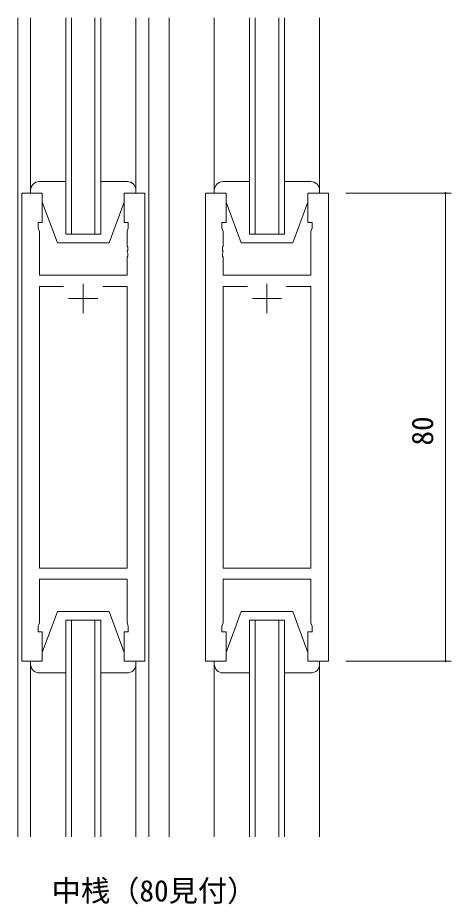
# Model space of a CAD drawing. Units: millimetres, scale not verified. Extents: x -594 to 539, y -420 to 386.
# Drawn here: x -237.3 to -163.2, y -124.5 to 27 of the extents above; entities that cross this region are included whole.
import ezdxf
from ezdxf.enums import TextEntityAlignment as Align

# ---------------------------------------------------------------- set-up
doc = ezdxf.new("R2010")
doc.units = ezdxf.units.MM
doc.header["$LTSCALE"] = 2
doc.layers.add('0-2_USER1', color=7, linetype='Continuous')
for name, color, linetype, lineweight in [('0-3_YKK_11', 7, 'Continuous', 9), ('0-4_YKK_12', 2, 'Continuous', 9), ('0-5_YKK_13', 4, 'Continuous', 9), ('0-6_YKK_D', 6, 'Continuous', 9)]:
    doc.layers.add(name, color=color, linetype=linetype, lineweight=lineweight)
doc.styles.add('ＭＳ ゴシック', font='')
doc.styles.get('ＭＳ ゴシック').set_extended_font_data('MS Gothic')

msp = doc.modelspace()

# ---------------------------------------------------------------- linework, layer by layer
at = {"layer": '0-3_YKK_11'}
for p, q in [((-236.553, -82.965), (-236.553, -2.965)), ((-215.553, -2.965), (-215.553, -82.965)), ((-201.653, -2.965), (-205.153, -2.965)), ((-205.153, -2.965), (-205.153, -82.965)), ((-184.153, -82.965), (-184.153, -2.965)), ((-233.553, -16.965), (-218.553, -16.965)), ((-187.153, -16.965), (-202.153, -16.965)), ((-233.553, -18.895), (-229.404, -18.895)), ((-233.553, -67.035), (-233.553, -18.895)), ((-226.053, -18.465), (-226.053, -23.465)), ((-222.703, -18.895), (-218.553, -18.895)), ((-222.703, -18.895), (-218.553, -18.895)), ((-218.553, -18.895), (-218.553, -67.035)), ((-198.004, -18.895), (-202.153, -18.895)), ((-198.004, -18.895), (-202.153, -18.895)), ((-202.153, -18.895), (-202.153, -67.035)), ((-194.653, -18.465), (-194.653, -23.465)), ((-187.153, -18.895), (-191.303, -18.895)), ((-187.153, -67.035), (-187.153, -18.895)), ((-223.553, -20.965), (-228.553, -20.965)), ((-197.153, -20.965), (-192.153, -20.965)), ((-218.553, -67.035), (-233.553, -67.035)), ((-202.153, -67.035), (-187.153, -67.035)), ((-218.553, -68.965), (-233.553, -68.965)), ((-202.153, -68.965), (-187.153, -68.965)), ((-233.053, -77.965), (-233.053, -82.965)), ((-219.053, -82.965), (-219.053, -77.965)), ((-201.653, -82.965), (-201.653, -77.965)), ((-187.653, -77.965), (-187.653, -82.965)), ((-233.053, -82.965), (-236.553, -82.965)), ((-215.553, -82.965), (-219.053, -82.965)), ((-205.153, -82.965), (-201.653, -82.965)), ((-187.653, -82.965), (-184.153, -82.965))]:
    msp.add_line(p, q, dxfattribs=at)
for points in [[(-236.553, -2.965), (-233.053, -2.965), (-233.053, -7.965), (-233.753, -7.965), (-233.753, -8.965), (-233.553, -9.514), (-233.553, -16.965)], [(-218.553, -16.965), (-218.553, -13.923), (-218.433, -13.74), (-218.433, -13.19), (-218.553, -13.007), (-218.553, -12.923), (-218.433, -12.74), (-218.433, -12.19), (-218.553, -12.007), (-218.553, -9.514), (-218.353, -8.965), (-218.353, -7.965), (-219.053, -7.965), (-219.053, -2.965), (-215.553, -2.965)], [(-202.153, -16.965), (-202.153, -13.923), (-202.273, -13.74), (-202.273, -13.19), (-202.153, -13.007), (-202.153, -12.923), (-202.273, -12.74), (-202.273, -12.19), (-202.153, -12.007), (-202.153, -9.514), (-202.353, -8.965), (-202.353, -7.965), (-201.653, -7.965), (-201.653, -2.965)], [(-184.153, -2.965), (-187.653, -2.965), (-187.653, -7.965), (-186.953, -7.965), (-186.953, -8.965), (-187.153, -9.514), (-187.153, -16.965)], [(-233.553, -68.965), (-233.553, -76.415), (-233.753, -76.965), (-233.753, -77.965), (-233.053, -77.965)], [(-219.053, -77.965), (-218.353, -77.965), (-218.353, -76.965), (-218.553, -76.415), (-218.553, -68.965)], [(-201.653, -77.965), (-202.353, -77.965), (-202.353, -76.965), (-202.153, -76.415), (-202.153, -68.965)], [(-187.153, -68.965), (-187.153, -76.415), (-186.953, -76.965), (-186.953, -77.965), (-187.653, -77.965)]]:
    msp.add_lwpolyline(points, dxfattribs=at)
at = {"layer": '0-4_YKK_12'}
for p, q in [((-237.253, 27.035), (-237.253, -112.965)), ((-235.053, -2.965), (-235.053, 27.035)), ((-229.053, -9.965), (-229.053, 27.035)), ((-228.053, 27.035), (-228.053, -9.965)), ((-224.053, -9.965), (-224.053, 27.035)), ((-223.053, 27.035), (-223.053, -9.965)), ((-217.053, -2.965), (-217.053, 27.035)), ((-214.853, 27.035), (-214.853, -112.965)), ((-211.353, 27.035), (-211.353, -112.965)), ((-203.653, -2.965), (-203.653, 27.035)), ((-197.653, -9.965), (-197.653, 27.035)), ((-196.653, 27.035), (-196.653, -9.965)), ((-192.653, -9.965), (-192.653, 27.035)), ((-191.653, 27.035), (-191.653, -9.965)), ((-185.653, -2.965), (-185.653, 27.035)), ((-223.053, -9.965), (-229.053, -9.965)), ((-191.653, -9.965), (-197.653, -9.965)), ((-223.053, -75.965), (-229.053, -75.965)), ((-229.053, -75.965), (-229.053, -112.965)), ((-228.053, -112.965), (-228.053, -75.965)), ((-224.053, -75.965), (-224.053, -112.965)), ((-223.053, -112.965), (-223.053, -75.965)), ((-191.653, -75.965), (-197.653, -75.965)), ((-197.653, -75.965), (-197.653, -112.965)), ((-196.653, -112.965), (-196.653, -75.965)), ((-192.653, -75.965), (-192.653, -112.965)), ((-191.653, -112.965), (-191.653, -75.965)), ((-235.053, -82.965), (-235.053, -112.965)), ((-217.053, -82.965), (-217.053, -112.965)), ((-203.653, -82.965), (-203.653, -112.965)), ((-185.653, -82.965), (-185.653, -112.965))]:
    msp.add_line(p, q, dxfattribs=at)
at = {"layer": '0-5_YKK_13'}
for p, q in [((-235.053, -2.465), (-235.053, 2.035)), ((-217.053, -2.465), (-217.053, 2.035)), ((-203.653, -2.465), (-203.653, 2.035)), ((-185.653, -2.465), (-185.653, 2.035)), ((-229.053, -0.965), (-233.553, -0.965)), ((-218.553, -0.965), (-223.053, -0.965)), ((-197.653, -0.965), (-202.153, -0.965)), ((-187.153, -0.965), (-191.653, -0.965)), ((-219.053, -4.465), (-219.053, -2.965)), ((-201.653, -2.965), (-201.653, -4.465)), ((-187.653, -4.465), (-187.653, -2.965)), ((-219.053, -4.465), (-221.653, -11.465)), ((-201.653, -4.465), (-199.053, -11.465)), ((-187.653, -4.465), (-190.253, -11.465)), ((-230.453, -11.465), (-221.653, -11.465)), ((-199.053, -11.465), (-190.253, -11.465)), ((-233.053, -81.465), (-230.453, -74.465)), ((-230.453, -74.465), (-221.653, -74.465)), ((-219.053, -81.465), (-221.653, -74.465)), ((-201.653, -81.465), (-199.053, -74.465)), ((-199.053, -74.465), (-190.253, -74.465)), ((-187.653, -81.465), (-190.253, -74.465)), ((-201.653, -82.965), (-201.653, -81.465)), ((-235.053, -83.465), (-235.053, -82.965)), ((-217.053, -82.965), (-217.053, -83.465)), ((-185.653, -82.965), (-185.653, -83.465)), ((-235.053, -83.465), (-235.053, -87.965)), ((-217.053, -83.465), (-217.053, -87.965)), ((-203.653, -83.465), (-203.653, -87.965)), ((-185.653, -83.465), (-185.653, -87.965)), ((-229.053, -84.965), (-233.553, -84.965)), ((-218.553, -84.965), (-223.053, -84.965)), ((-197.653, -84.965), (-202.153, -84.965)), ((-187.153, -84.965), (-191.653, -84.965))]:
    msp.add_line(p, q, dxfattribs=at)
for points in [[(-235.053, -2.465), (-235.053, -2.965), (-233.053, -2.965), (-233.053, -4.465), (-230.453, -11.465)], [(-219.053, -2.965), (-217.053, -2.965), (-217.053, -2.465)], [(-203.653, -2.465), (-203.653, -2.965), (-201.653, -2.965)], [(-187.653, -2.965), (-185.653, -2.965), (-185.653, -2.465)], [(-235.053, -82.965), (-233.053, -82.965), (-233.053, -81.465)], [(-219.053, -81.465), (-219.053, -82.965), (-217.053, -82.965)], [(-187.653, -81.465), (-187.653, -82.965), (-185.653, -82.965)], [(-203.653, -83.465), (-203.653, -82.965), (-201.653, -82.965)]]:
    msp.add_lwpolyline(points, dxfattribs=at)
for centre, start, end in [((-233.553, -2.465), 90, 180), ((-218.553, -2.465), 0, 90), ((-202.153, -2.465), 90, 180), ((-187.153, -2.465), 0, 90), ((-233.553, -83.465), 180, 270), ((-218.553, -83.465), 270, 0), ((-202.153, -83.465), 180, 270), ((-187.153, -83.465), 270, 0)]:
    msp.add_arc(centre, 1.5, start, end, dxfattribs=at)
at = {"layer": '0-6_YKK_D'}
for p, q in [((-181.153, -2.965), (-163.153, -2.965)), ((-164.153, -2.965), (-164.153, -82.965)), ((-181.153, -82.965), (-163.153, -82.965))]:
    msp.add_line(p, q, dxfattribs=at)
for centre, start, end in [((-164.153, -2.965), 90, 270), ((-164.153, -2.965), 270, 90), ((-164.153, -82.965), 90, 270), ((-164.153, -82.965), 270, 90)]:
    msp.add_arc(centre, 0.106, start, end, dxfattribs=at)

# ---------------------------------------------------------------- texts
at = {"layer": '0-2_USER1', "color": 4, "style": 'ＭＳ ゴシック'}
msp.add_text('中桟（80見付）', height=3.666, dxfattribs=at).set_placement((-231.451, -125.133), align=Align.BOTTOM_LEFT)
at = {"layer": '0-6_YKK_D', "color": 4, "style": 'ＭＳ ゴシック'}
msp.add_text('80', height=3.666, rotation=90, dxfattribs=at).set_placement((-165.153, -46.096), align=Align.BOTTOM_LEFT)

doc.saveas('drawing.dxf')
